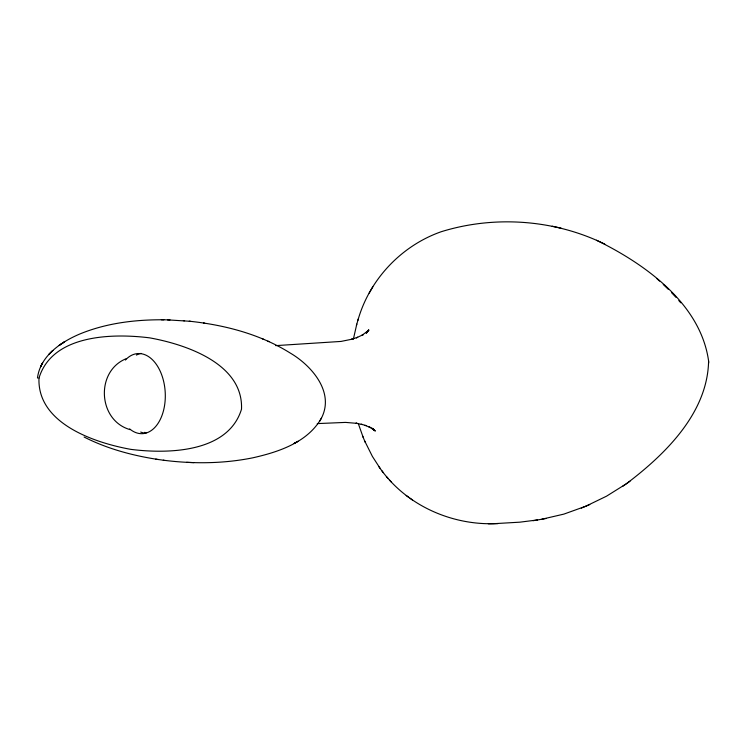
<?xml version="1.0" encoding="UTF-8"?>
<svg xmlns="http://www.w3.org/2000/svg" width="746" height="746" viewBox="0 0 746 746"><rect width="100%" height="100%" fill="white"/><g stroke="black" fill="none" stroke-linecap="round" stroke-linejoin="round"><path stroke-width="1.12" d="M37.459 378.073C40.172 356.038 60.808 342.069 79.673 334.059C106.221 323.083 135.306 319.558 163.859 319.792M353.334 339.29L356.802 324.1M357.894 320.351C369.345 279.591 401.301 245.704 441.24 231.717C492.938 215.65 551.247 219.259 600.446 242.068M356.411 325.461L358.322 318.878M163.299 460.207C193 463.993 223.38 463.77 252.782 457.82C278.584 452.02 307.716 442.434 321.507 417.984C334.749 392.023 311.492 365.475 290.119 352.979C259.878 334.068 224.481 324.948 189.288 321.2M319.54 421.471L321.507 417.984M372.832 286.781L369.186 293.103M366.37 333.266L368.664 329.9L366.09 332.884L368.934 330.161L361.987 335.262L363.358 334.572L356.355 337.835L357.66 337.285L351.189 339.43L352.466 339.104L341.015 341.426L275.703 345.631M626.556 483.622C665.329 454.249 707.609 412.995 708.597 360.971C700.503 303.463 645.066 264.019 596.483 240.24M585.675 506.282L606.535 496.183L626.081 483.949M622.565 486.401L629.997 481.226M126.149 358.705C95.171 371.303 97.912 420.539 130.074 429.631M298.158 441.203L293.98 443.544L296.983 441.874M541.783 519.244L563.864 514.115L585.461 506.357M581.302 508.11L589.778 504.538M493.395 523.711L519.859 522.172L537.586 519.934M533.064 520.717L546.286 518.461M317.255 423.597L345.566 422.404L357.194 423.383L355.898 423.196L362.556 424.577M381.887 470.791C407.307 505.256 450.491 524.55 492.947 523.711M488.35 523.776L497.992 523.636M167.505 319.866L190.482 321.312M161.341 319.754L170.023 319.913M186.584 462.334L193.969 462.623M183.367 320.659L184.579 320.771M84.102 437.035C107.265 448.803 132.676 455.638 158.283 459.508M157.462 459.396L164.148 460.329M203.537 322.971L204.665 323.158M155.793 459.126L156.623 459.266M552.171 226.197L561.123 228.173M361.204 424.166L366.342 425.705M364.943 425.285L370.454 427.542L368.981 426.861L374.557 430.283L372.981 429.146M267.87 341.136L269.157 341.687M262.303 338.74L263.646 339.318M600.894 242.282L604.782 244.082M406.216 495.503L408.649 497.274M410.011 498.235L412.501 500.044M371.424 427.887L375.331 431.067L372.142 428.316L374.315 430.507L372.692 428.698M656.872 278.631L659.576 281.093M663.25 284.478L668.211 289.234M671.503 292.591L675.932 297.309M678.813 300.573L680.809 302.801M389.636 480.144L391.352 482.075M386.4 476.517L388.051 478.382M364.663 440.942L372.413 456.449L380.246 468.563M378.931 466.782L383.267 472.656M358.322 423.663L363.153 437.315M362.612 436.028L365.251 442.35M708.681 363.022L708.588 360.961M125.393 360.048A40.116 25 86.7 0 1 157.695 366.454A40.116 25 86.7 0 1 160.884 418.17A40.116 25 86.7 0 1 129.645 428.913M146.384 432.848A40.116 25 86.7 0 1 144.612 432.354M145.256 433.193A40.116 25 86.7 0 1 140.696 432.055M136.434 355.068A40.116 25 86.7 0 1 141.115 353.408M38.988 378.045C37.058 423.504 94.574 442.835 130.811 449.362C168.009 454.053 228.173 452.813 241.508 409.181C243.429 363.722 185.913 344.391 149.685 337.863C112.487 333.173 52.323 334.413 38.988 378.045M42.615 362.826L40.601 366.706L42.615 362.826M52.77 350.555L48.91 354.415L52.77 350.555M64.585 341.761L59.204 345.361L64.585 341.761"/></g></svg>
